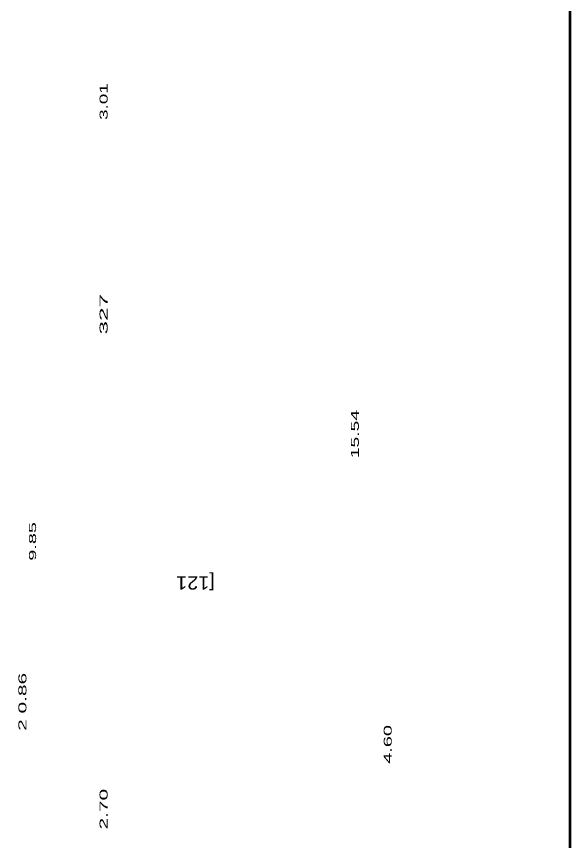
# Model space of a CAD drawing. Header units: millimetres. Extents: x 0 to 150324, y -100295 to 111760.
# Drawn here: x 66946 to 86360, y 15021 to 43958 of the extents above; entities that cross this region are included whole.
import ezdxf
from ezdxf.enums import TextEntityAlignment as Align

# ---------------------------------------------------------------- set-up
doc = ezdxf.new("R2010")
doc.units = ezdxf.units.MM
for name, color, linetype in [('A-PLAN-GRAPHICS', 7, 'Continuous'), ('A-RASTER-UNDERLAY', 8, 'Continuous'), ('A-TEXT-OCR', 3, 'Continuous'), ('SHEET-FRAME', 1, 'Continuous')]:
    doc.layers.add(name, color=color, linetype=linetype)
picture_1 = doc.add_image_def('image1.png', size_in_pixel=(2463, 3095))

msp = doc.modelspace()

# ---------------------------------------------------------------- linework, layer by layer
at = {"layer": 'A-PLAN-GRAPHICS'}
for points in [[(86360, 108272), (86360, 3488), (2980, 3488), (2980, 108272), (44670, 108272)], [(3014, 108238), (3014, 3522), (68343, 3522), (68343, 12260), (86326, 12260), (86326, 108238), (44670, 108238)]]:
    msp.add_lwpolyline(points, close=True, dxfattribs=at)
at = {"layer": 'SHEET-FRAME'}
msp.add_lwpolyline([(0, 0), (86360, 0), (86360, 111760), (0, 111760)], close=True, dxfattribs=at)

# ---------------------------------------------------------------- texts
at = {"layer": 'A-TEXT-OCR'}
for s, height, rotation, p, p2 in [('3.01', 280.4, 90, (70138, 40335), (70138, 41622)), ('327', 280.4, 90, (70138, 32817), (70138, 34239)), ('15.54', 280.4, 90, (78943, 28482), (78943, 30175)), ('9.85', 249.3, 90, (67632, 24892), (67632, 26247)), ('[121', 467.4, 180, (73897, 24350), (72542, 24350)), ('2 0.86', 280.4, 90, (67293, 18931), (67293, 20963)), ('4.60', 280.4, 90, (80095, 17780), (80095, 19135)), ('2.70', 280.4, 90, (70138, 15477), (70138, 16899))]:
    msp.add_text(s, height=height, rotation=rotation, dxfattribs=at).set_placement(p, p2, align=Align.FIT)

# ---------------------------------------------------------------- pictures from other files: only their frames are drawn
at = {"layer": 'A-RASTER-UNDERLAY'}
image = msp.add_image(picture_1, insert=(2946, 3488), size_in_units=(83414, 104817), dxfattribs=at)
image.dxf.flags = 9

doc.saveas('drawing.dxf')
